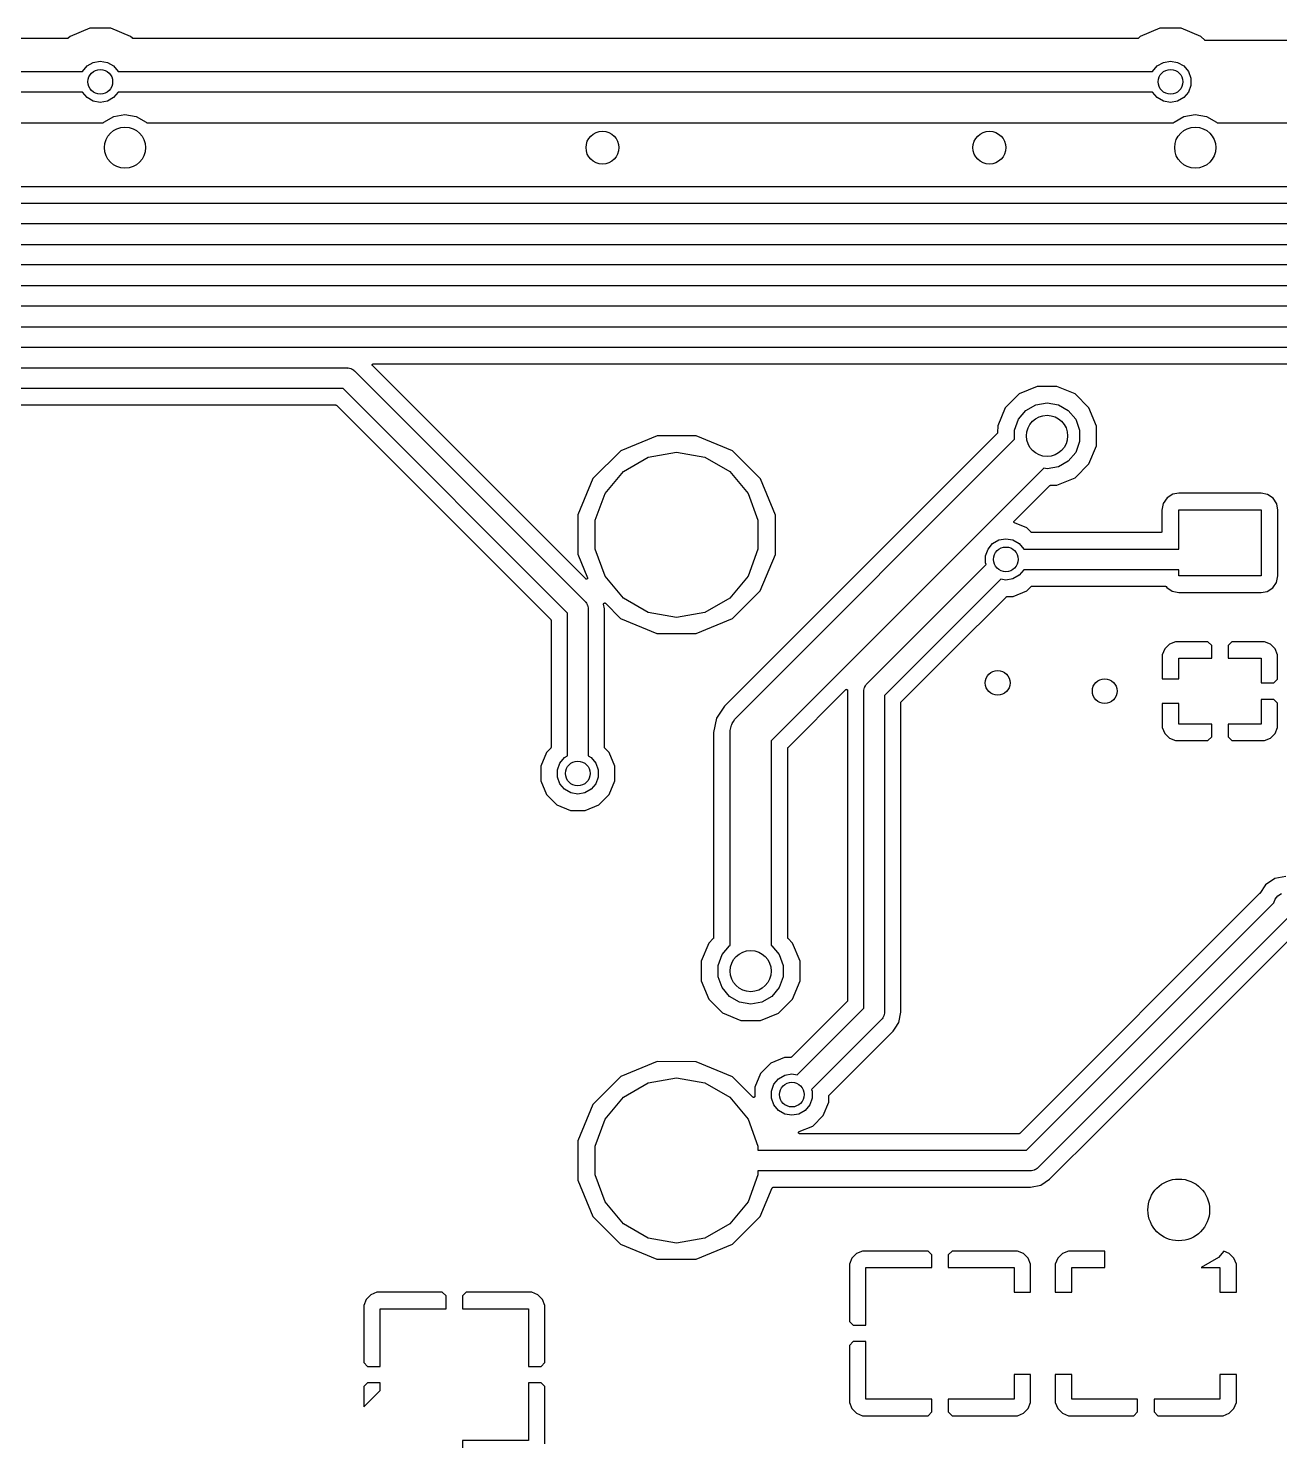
# Model space of a CAD drawing. Extents: x 0.3 to 75.7, y -92.7 to -2.
# Drawn here: x 48.62 to 63.83, y -75 to -57.85 of the extents above; entities that cross this region are included whole.
import ezdxf

# ---------------------------------------------------------------- set-up
doc = ezdxf.new("R2010")
doc.units = 0
doc.header["$MEASUREMENT"] = 0
doc.layers.add('BLACK', color=7, linetype='CONTINUOUS')

msp = doc.modelspace()

# ---------------------------------------------------------------- linework, layer by layer
at = {"layer": 'Black'}
for p, q in [((49.1005, -57.975), (36.8997, -57.975)), ((49.1011, -57.9749), (49.1005, -57.975)), ((49.1016, -57.975), (49.1011, -57.9749)), ((49.1033, -57.9745), (49.1016, -57.975)), ((49.1049, -57.9742), (49.1033, -57.9745)), ((49.1054, -57.9739), (49.1049, -57.9742)), ((49.106, -57.9738), (49.1054, -57.9739)), ((49.1074, -57.9728), (49.106, -57.9738)), ((49.1089, -57.972), (49.1074, -57.9728)), ((49.1092, -57.9715), (49.1089, -57.972)), ((49.1097, -57.9712), (49.1092, -57.9715)), ((49.1323, -57.9486), (49.1097, -57.9712)), ((49.3713, -57.8499), (49.1323, -57.9486)), ((49.6299, -57.8501), (49.3713, -57.8499)), ((49.8687, -57.9493), (49.6299, -57.8501)), ((49.8905, -57.9712), (49.8687, -57.9493)), ((49.891, -57.9715), (49.8905, -57.9712)), ((49.8914, -57.972), (49.891, -57.9715)), ((49.8929, -57.9728), (49.8914, -57.972)), ((49.8942, -57.9738), (49.8929, -57.9728)), ((49.8948, -57.9739), (49.8942, -57.9738)), ((49.8953, -57.9742), (49.8948, -57.9739)), ((49.897, -57.9745), (49.8953, -57.9742)), ((49.8986, -57.9749), (49.897, -57.9745)), ((49.8992, -57.9749), (49.8986, -57.9749)), ((49.8997, -57.975), (49.8992, -57.9749)), ((62.1005, -57.975), (49.8997, -57.975)), ((62.1011, -57.9749), (62.1005, -57.975)), ((62.1016, -57.975), (62.1011, -57.9749)), ((62.1033, -57.9745), (62.1016, -57.975)), ((62.1049, -57.9742), (62.1033, -57.9745)), ((62.1054, -57.9739), (62.1049, -57.9742)), ((62.106, -57.9738), (62.1054, -57.9739)), ((62.1074, -57.9728), (62.106, -57.9738)), ((62.1089, -57.972), (62.1074, -57.9728)), ((62.1092, -57.9715), (62.1089, -57.972)), ((62.1097, -57.9712), (62.1092, -57.9715)), ((62.1323, -57.9486), (62.1097, -57.9712)), ((62.3713, -57.8499), (62.1323, -57.9486)), ((62.6299, -57.8501), (62.3713, -57.8499)), ((62.8687, -57.9493), (62.6299, -57.8501)), ((62.9155, -57.9962), (62.8687, -57.9493)), ((62.916, -57.9965), (62.9155, -57.9962)), ((62.9163, -57.997), (62.916, -57.9965)), ((62.9178, -57.9978), (62.9163, -57.997)), ((62.9192, -57.9988), (62.9178, -57.9978)), ((62.9198, -57.9989), (62.9192, -57.9988)), ((62.9203, -57.9992), (62.9198, -57.9989)), ((62.9219, -57.9995), (62.9203, -57.9992)), ((62.9236, -57.9999), (62.9219, -57.9995)), ((62.9241, -57.9999), (62.9236, -57.9999)), ((62.9247, -58), (62.9241, -57.9999)), ((68.3633, -58), (62.9247, -58)), ((49.2827, -58.3745), (49.3387, -58.3078)), ((49.3387, -58.3078), (49.4142, -58.2642)), ((49.4142, -58.2642), (49.5, -58.249)), ((49.5, -58.249), (49.5858, -58.2642)), ((49.5858, -58.2642), (49.6613, -58.3078)), ((49.6613, -58.3078), (49.7173, -58.3745)), ((62.2827, -58.3745), (62.3387, -58.3078)), ((62.3387, -58.3078), (62.4142, -58.2642)), ((62.4142, -58.2642), (62.5, -58.249)), ((62.5, -58.249), (62.5858, -58.2642)), ((62.5858, -58.2642), (62.6613, -58.3078)), ((62.6613, -58.3078), (62.7173, -58.3745)), ((47.7, -58.375), (49.2825, -58.375)), ((49.2825, -58.375), (49.2827, -58.3745)), ((49.7173, -58.3745), (49.7175, -58.375)), ((49.7175, -58.375), (56.8, -58.375)), ((56.8, -58.375), (62.2825, -58.375)), ((62.2825, -58.375), (62.2827, -58.3745)), ((62.7173, -58.3745), (62.7471, -58.4564)), ((62.7471, -58.4564), (62.7471, -58.5436)), ((49.2825, -58.625), (47.7, -58.625)), ((49.2827, -58.6255), (49.2825, -58.625)), ((49.3387, -58.6922), (49.2827, -58.6255)), ((49.7173, -58.6255), (49.6613, -58.6922)), ((49.7175, -58.625), (49.7173, -58.6255)), ((56.8, -58.625), (49.7175, -58.625)), ((62.2825, -58.625), (56.8, -58.625)), ((62.2827, -58.6255), (62.2825, -58.625)), ((62.3387, -58.6922), (62.2827, -58.6255)), ((62.7173, -58.6255), (62.6613, -58.6922)), ((62.7471, -58.5436), (62.7173, -58.6255)), ((49.4142, -58.7358), (49.3387, -58.6922)), ((49.5, -58.751), (49.4142, -58.7358)), ((49.5858, -58.7358), (49.5, -58.751)), ((49.6613, -58.6922), (49.5858, -58.7358)), ((62.4142, -58.7358), (62.3387, -58.6922)), ((62.5, -58.751), (62.4142, -58.7358)), ((62.5858, -58.7358), (62.5, -58.751)), ((62.6613, -58.6922), (62.5858, -58.7358)), ((47.6065, -59), (49.5355, -59)), ((49.5355, -59), (49.5419, -58.9924)), ((49.5419, -58.9924), (49.6627, -58.9227)), ((49.6627, -58.9227), (49.8, -58.8985)), ((49.8, -58.8985), (49.9373, -58.9227)), ((49.9373, -58.9227), (50.0581, -58.9924)), ((50.0581, -58.9924), (50.0645, -59)), ((50.0645, -59), (55.5935, -59)), ((55.5935, -59), (55.6, -58.9989)), ((55.6, -58.9989), (55.6065, -59)), ((55.6065, -59), (60.2935, -59)), ((60.2935, -59), (60.3, -58.9989)), ((60.3, -58.9989), (60.3065, -59)), ((60.3065, -59), (62.5355, -59)), ((62.5355, -59), (62.5419, -58.9924)), ((62.5419, -58.9924), (62.6627, -58.9227)), ((62.6627, -58.9227), (62.8, -58.8985)), ((62.8, -58.8985), (62.9373, -58.9227)), ((62.9373, -58.9227), (63.0581, -58.9924)), ((63.0581, -58.9924), (63.0645, -59)), ((63.0645, -59), (68.1464, -59)), ((68.76, -59.775), (41.0013, -59.775)), ((41, -59.975), (68.4, -59.975)), ((68.4, -60.225), (41.0518, -60.225)), ((41.2, -60.475), (68.9, -60.475)), ((68.9, -60.725), (41.2518, -60.725)), ((41.4, -60.975), (69.4, -60.975)), ((69.4, -61.225), (41.4518, -61.225)), ((41.6, -61.475), (69.9, -61.475)), ((69.9, -61.725), (41.6518, -61.725)), ((42, -61.975), (52.5, -61.975)), ((52.5, -61.975), (52.5054, -61.976)), ((52.5054, -61.976), (52.5109, -61.9755)), ((52.5109, -61.9755), (52.5267, -61.9797)), ((52.5267, -61.9797), (52.5428, -61.9825)), ((52.5428, -61.9825), (52.5475, -61.9853)), ((52.5475, -61.9853), (52.5528, -61.9867)), ((52.5528, -61.9867), (52.5662, -61.9961)), ((52.5662, -61.9961), (52.5803, -62.0042)), ((52.5803, -62.0042), (52.5839, -62.0085)), ((52.5839, -62.0085), (52.5884, -62.0116)), ((52.5884, -62.0116), (55.3884, -64.8116)), ((52.8031, -61.9391), (52.8032, -61.9374)), ((52.8032, -61.9397), (52.8031, -61.9391)), ((52.8032, -61.9357), (52.8034, -61.9352)), ((52.8032, -61.9374), (52.8032, -61.9357)), ((52.8032, -61.9403), (52.8032, -61.9397)), ((52.8038, -61.9419), (52.8032, -61.9403)), ((52.8034, -61.9346), (52.8042, -61.9331)), ((52.8034, -61.9352), (52.8034, -61.9346)), ((52.8042, -61.9435), (52.8038, -61.9419)), ((52.8042, -61.9331), (52.8047, -61.9315)), ((52.8045, -61.944), (52.8042, -61.9435)), ((52.8047, -61.9445), (52.8045, -61.944)), ((52.8047, -61.9315), (52.8051, -61.9311)), ((52.8058, -61.9458), (52.8047, -61.9445)), ((52.8051, -61.9311), (52.8054, -61.9305)), ((52.8054, -61.9305), (52.8066, -61.9293)), ((52.8068, -61.9472), (52.8058, -61.9458)), ((52.8066, -61.9293), (52.8076, -61.928)), ((55.3962, -64.5366), (52.8068, -61.9472)), ((52.8076, -61.928), (52.8081, -61.9278)), ((52.8081, -61.9278), (52.8085, -61.9274)), ((52.8085, -61.9274), (52.8101, -61.9266)), ((52.8101, -61.9266), (52.8116, -61.9258)), ((52.8116, -61.9258), (52.8121, -61.9257)), ((52.8121, -61.9257), (52.8126, -61.9254)), ((52.8126, -61.9254), (52.8143, -61.9253)), ((52.8143, -61.9253), (52.816, -61.925)), ((52.816, -61.925), (70.3987, -61.925)), ((52.4482, -62.225), (42.0518, -62.225)), ((55.175, -64.9518), (52.4482, -62.225)), ((60.8812, -62.1999), (60.6606, -62.291)), ((61.1199, -62.2001), (60.8812, -62.1999)), ((61.3403, -62.2916), (61.1199, -62.2001)), ((42.14, -62.425), (52.36, -62.425)), ((52.36, -62.425), (52.3606, -62.4251)), ((52.3606, -62.4251), (52.3611, -62.425)), ((52.3611, -62.425), (52.3628, -62.4255)), ((52.3628, -62.4255), (52.3644, -62.4258)), ((52.3644, -62.4258), (52.3649, -62.4261)), ((52.3649, -62.4261), (52.3655, -62.4262)), ((52.3655, -62.4262), (52.3669, -62.4272)), ((52.3669, -62.4272), (52.3684, -62.428)), ((52.3684, -62.428), (52.3687, -62.4285)), ((52.3687, -62.4285), (52.3692, -62.4288)), ((52.3692, -62.4288), (54.9712, -65.0308)), ((60.6606, -62.291), (60.4916, -62.4597)), ((60.7419, -62.4924), (60.8627, -62.4227)), ((60.8627, -62.4227), (61, -62.3985)), ((61, -62.3985), (61.1373, -62.4227)), ((61.1373, -62.4227), (61.2581, -62.4924)), ((61.509, -62.4606), (61.3403, -62.2916)), ((60.4916, -62.4597), (60.4001, -62.6801)), ((60.6046, -62.7303), (60.6523, -62.5992)), ((60.6523, -62.5992), (60.7419, -62.4924)), ((61.2581, -62.4924), (61.3477, -62.5992)), ((61.3477, -62.5992), (61.3954, -62.7303)), ((61.6001, -62.6812), (61.509, -62.4606)), ((60.3962, -62.7674), (57.1818, -65.9818)), ((60.3966, -62.7669), (60.3962, -62.7674)), ((60.397, -62.7665), (60.3966, -62.7669)), ((60.3978, -62.7651), (60.397, -62.7665)), ((60.3988, -62.7637), (60.3978, -62.7651)), ((60.399, -62.7631), (60.3988, -62.7637)), ((60.3992, -62.7626), (60.399, -62.7631)), ((60.3995, -62.761), (60.3992, -62.7626)), ((60.4, -62.7593), (60.3995, -62.761)), ((60.4, -62.7582), (60.3999, -62.7588)), ((60.3999, -62.7588), (60.4, -62.7593)), ((60.4001, -62.6801), (60.4, -62.7582)), ((60.6046, -62.8419), (60.6046, -62.7303)), ((61.3954, -62.7303), (61.3954, -62.8697)), ((61.5999, -62.9199), (61.6001, -62.6812)), ((56.2624, -62.8), (55.8211, -62.9823)), ((56.7397, -62.8004), (56.2624, -62.8)), ((57.1806, -62.9834), (56.7397, -62.8004)), ((57.3232, -66.1232), (60.6046, -62.8419)), ((61.3954, -62.8697), (61.3477, -63.0008)), ((61.5084, -63.1403), (61.5999, -62.9199)), ((55.8211, -62.9823), (55.4833, -63.3195)), ((55.8548, -63.2312), (56.1567, -63.0569)), ((56.1567, -63.0569), (56.5, -62.9963)), ((56.5, -62.9963), (56.8433, -63.0569)), ((56.8433, -63.0569), (57.1452, -63.2312)), ((57.5179, -63.3213), (57.1806, -62.9834)), ((61.2581, -63.1076), (61.1373, -63.1773)), ((61.3477, -63.0008), (61.2581, -63.1076)), ((55.6307, -63.4982), (55.8548, -63.2312)), ((57.1452, -63.2312), (57.3693, -63.4982)), ((60.9592, -63.1943), (57.6768, -66.4768)), ((61, -63.2015), (60.9592, -63.1943)), ((61.1373, -63.1773), (61, -63.2015)), ((61.3394, -63.309), (61.5084, -63.1403)), ((55.4833, -63.3195), (55.3002, -63.7604)), ((57.7002, -63.7625), (57.5179, -63.3213)), ((60.6011, -63.8353), (61.0326, -63.4038)), ((61.0326, -63.4038), (61.033, -63.4035)), ((61.033, -63.4035), (61.0334, -63.4031)), ((61.0334, -63.4031), (61.0349, -63.4022)), ((61.0349, -63.4022), (61.0362, -63.4013)), ((61.0362, -63.4013), (61.0368, -63.4011)), ((61.0368, -63.4011), (61.0373, -63.4008)), ((61.0373, -63.4008), (61.039, -63.4005)), ((61.039, -63.4005), (61.0406, -63.4001)), ((61.0406, -63.4001), (61.0412, -63.4001)), ((61.0412, -63.4001), (61.0418, -63.4)), ((61.0418, -63.4), (61.1188, -63.4001)), ((61.1188, -63.4001), (61.3394, -63.309)), ((55.5114, -63.8258), (55.6307, -63.4982)), ((57.3693, -63.4982), (57.4886, -63.8258)), ((62.4122, -63.6207), (62.3958, -63.7013)), ((62.4578, -63.5538), (62.4122, -63.6207)), ((62.526, -63.51), (62.4578, -63.5538)), ((62.6012, -63.4958), (62.526, -63.51)), ((63.5987, -63.4958), (62.6012, -63.4958)), ((63.6793, -63.5122), (63.5987, -63.4958)), ((63.7462, -63.5578), (63.6793, -63.5122)), ((63.79, -63.626), (63.7462, -63.5578)), ((63.8042, -63.7012), (63.79, -63.626)), ((55.3002, -63.7604), (55.2998, -64.2378)), ((57.6998, -64.2399), (57.7002, -63.7625)), ((62.3958, -63.7013), (62.3958, -63.962)), ((62.6, -64.175), (62.6, -63.7)), ((62.6, -63.7), (63.6, -63.7)), ((63.6, -63.7), (63.6, -64.5)), ((63.8042, -64.4987), (63.8042, -63.7012)), ((55.5114, -64.1745), (55.5114, -63.8258)), ((57.4886, -63.8258), (57.4886, -64.1745)), ((60.5974, -63.8433), (60.5976, -63.8425)), ((60.5975, -63.8447), (60.5974, -63.8433)), ((60.5974, -63.8462), (60.5975, -63.8447)), ((60.5977, -63.847), (60.5974, -63.8462)), ((60.5976, -63.8416), (60.5982, -63.8403)), ((60.5976, -63.8425), (60.5976, -63.8416)), ((60.5977, -63.8478), (60.5977, -63.847)), ((60.5983, -63.8491), (60.5977, -63.8478)), ((60.5982, -63.8403), (60.5985, -63.839)), ((60.5988, -63.8505), (60.5983, -63.8491)), ((60.5985, -63.839), (60.599, -63.8383)), ((60.5993, -63.8511), (60.5988, -63.8505)), ((60.599, -63.8383), (60.5993, -63.8375)), ((60.5993, -63.8375), (60.6003, -63.8364)), ((60.5997, -63.8519), (60.5993, -63.8511)), ((60.6007, -63.8529), (60.5997, -63.8519)), ((60.6003, -63.8364), (60.6011, -63.8353)), ((60.6015, -63.8541), (60.6007, -63.8529)), ((60.6022, -63.8545), (60.6015, -63.8541)), ((60.6028, -63.8551), (60.6022, -63.8545)), ((60.6041, -63.8557), (60.6028, -63.8551)), ((60.6053, -63.8565), (60.6041, -63.8557)), ((60.7552, -63.9187), (60.6053, -63.8565)), ((60.8076, -63.9712), (60.7552, -63.9187)), ((60.8081, -63.9715), (60.8076, -63.9712)), ((60.8084, -63.972), (60.8081, -63.9715)), ((60.8099, -63.9728), (60.8084, -63.972)), ((60.8113, -63.9738), (60.8099, -63.9728)), ((60.8119, -63.9739), (60.8113, -63.9738)), ((60.8124, -63.9742), (60.8119, -63.9739)), ((60.814, -63.9745), (60.8124, -63.9742)), ((60.8157, -63.9749), (60.814, -63.9745)), ((60.8162, -63.9749), (60.8157, -63.9749)), ((60.8168, -63.975), (60.8162, -63.9749)), ((62.3828, -63.975), (60.8168, -63.975)), ((62.3839, -63.9748), (62.3828, -63.975)), ((62.3851, -63.9748), (62.3839, -63.9748)), ((62.3862, -63.9744), (62.3851, -63.9748)), ((62.3873, -63.9742), (62.3862, -63.9744)), ((62.3883, -63.9736), (62.3873, -63.9742)), ((62.3893, -63.9733), (62.3883, -63.9736)), ((62.3902, -63.9725), (62.3893, -63.9733)), ((62.3912, -63.972), (62.3902, -63.9725)), ((62.3919, -63.9711), (62.3912, -63.972)), ((62.3928, -63.9704), (62.3919, -63.9711)), ((62.3934, -63.9694), (62.3928, -63.9704)), ((62.3941, -63.9685), (62.3934, -63.9694)), ((62.3945, -63.9674), (62.3941, -63.9685)), ((62.395, -63.9664), (62.3945, -63.9674)), ((62.3952, -63.9653), (62.395, -63.9664)), ((62.3956, -63.9643), (62.3952, -63.9653)), ((62.3958, -63.962), (62.3956, -63.9631)), ((62.3956, -63.9631), (62.3956, -63.9643)), ((60.2827, -64.1745), (60.3387, -64.1078)), ((60.3387, -64.1078), (60.4142, -64.0642)), ((60.4142, -64.0642), (60.5, -64.049)), ((60.5, -64.049), (60.5858, -64.0642)), ((60.5858, -64.0642), (60.6613, -64.1078)), ((60.6613, -64.1078), (60.7173, -64.1745)), ((55.2998, -64.2378), (55.4174, -64.5224)), ((55.6307, -64.5021), (55.5114, -64.1745)), ((57.4886, -64.1745), (57.3693, -64.5021)), ((57.5167, -64.6808), (57.6998, -64.2399)), ((60.2529, -64.2564), (60.2827, -64.1745)), ((60.2529, -64.3436), (60.2529, -64.2564)), ((60.7173, -64.1745), (60.7175, -64.175)), ((60.7175, -64.175), (62.6, -64.175)), ((58.8116, -65.8116), (60.26, -64.3632)), ((60.26, -64.3632), (60.2529, -64.3436)), ((60.6613, -64.4922), (60.5858, -64.5358)), ((60.7173, -64.4255), (60.6613, -64.4922)), ((60.7175, -64.425), (60.7173, -64.4255)), ((62.6, -64.425), (60.7175, -64.425)), ((62.6, -64.5), (62.6, -64.425)), ((55.3978, -64.5377), (55.3962, -64.5366)), ((55.3994, -64.5389), (55.3978, -64.5377)), ((55.3996, -64.539), (55.3994, -64.5389)), ((55.3999, -64.5391), (55.3996, -64.539)), ((55.4018, -64.5397), (55.3999, -64.5391)), ((55.4037, -64.5403), (55.4018, -64.5397)), ((55.4039, -64.5402), (55.4037, -64.5403)), ((55.4042, -64.5403), (55.4039, -64.5402)), ((55.4062, -64.5401), (55.4042, -64.5403)), ((55.4082, -64.5401), (55.4062, -64.5401)), ((55.4084, -64.5399), (55.4082, -64.5401)), ((55.4087, -64.5399), (55.4084, -64.5399)), ((55.4105, -64.5391), (55.4087, -64.5399)), ((55.4123, -64.5383), (55.4105, -64.5391)), ((55.4126, -64.5381), (55.4123, -64.5383)), ((55.4128, -64.538), (55.4126, -64.5381)), ((55.4142, -64.5366), (55.4128, -64.538)), ((55.4157, -64.5353), (55.4142, -64.5366)), ((55.4158, -64.535), (55.4157, -64.5353)), ((55.416, -64.5348), (55.4158, -64.535)), ((55.4168, -64.533), (55.416, -64.5348)), ((55.4178, -64.5313), (55.4168, -64.533)), ((55.4174, -64.5224), (55.4178, -64.5243)), ((55.4178, -64.5243), (55.4183, -64.5262)), ((55.4179, -64.5307), (55.4178, -64.531)), ((55.4178, -64.531), (55.4178, -64.5313)), ((55.4181, -64.5288), (55.4179, -64.5307)), ((55.4184, -64.5268), (55.4181, -64.5288)), ((55.4183, -64.5262), (55.4183, -64.5265)), ((55.4183, -64.5265), (55.4184, -64.5268)), ((55.8548, -64.7691), (55.6307, -64.5021)), ((57.3693, -64.5021), (57.1452, -64.7691)), ((60.4369, -64.5398), (59.025, -65.9518)), ((60.5, -64.551), (60.4369, -64.5398)), ((60.5858, -64.5358), (60.5, -64.551)), ((60.7546, -64.6817), (60.8076, -64.6288)), ((60.8076, -64.6288), (60.808, -64.6285)), ((60.808, -64.6285), (60.8084, -64.628)), ((60.8084, -64.628), (60.8099, -64.6272)), ((60.8099, -64.6272), (60.8113, -64.6262)), ((60.8113, -64.6262), (60.8118, -64.6261)), ((60.8118, -64.6261), (60.8123, -64.6258)), ((60.8123, -64.6258), (60.814, -64.6255)), ((60.814, -64.6255), (60.8156, -64.625)), ((60.8156, -64.625), (60.8162, -64.6251)), ((60.8162, -64.6251), (60.8168, -64.625)), ((60.8168, -64.625), (62.4357, -64.625)), ((62.4357, -64.625), (62.4376, -64.6253)), ((62.4376, -64.6253), (62.4395, -64.6256)), ((62.4395, -64.6256), (62.4398, -64.6257)), ((62.4398, -64.6257), (62.4401, -64.6258)), ((62.4401, -64.6258), (62.4418, -64.6268)), ((62.4418, -64.6268), (62.4436, -64.6277)), ((62.4436, -64.6277), (62.4438, -64.6279)), ((62.4438, -64.6279), (62.444, -64.628)), ((62.444, -64.628), (62.4453, -64.6295)), ((62.4453, -64.6295), (62.4466, -64.631)), ((62.4466, -64.631), (62.4538, -64.6422)), ((62.4538, -64.6422), (62.5207, -64.6878)), ((63.6, -64.5), (62.6, -64.5)), ((63.674, -64.69), (63.7422, -64.6462)), ((63.7422, -64.6462), (63.7878, -64.5793)), ((63.7878, -64.5793), (63.8042, -64.4987)), ((55.3884, -64.8116), (55.3915, -64.8161)), ((55.3915, -64.8161), (55.3958, -64.8197)), ((55.3958, -64.8197), (55.4039, -64.8338)), ((55.4039, -64.8338), (55.4133, -64.8472)), ((55.6136, -64.8401), (55.6139, -64.8394)), ((55.6137, -64.8416), (55.6136, -64.8401)), ((55.6139, -64.8387), (55.6146, -64.8373)), ((55.6139, -64.8394), (55.6139, -64.8387)), ((55.6146, -64.8373), (55.6151, -64.8358)), ((55.6151, -64.8358), (55.6155, -64.8352)), ((55.6155, -64.8352), (55.6158, -64.8346)), ((55.6158, -64.8346), (55.6169, -64.8335)), ((55.6169, -64.8335), (55.6179, -64.8323)), ((55.6179, -64.8323), (55.6185, -64.8319)), ((55.6185, -64.8319), (55.619, -64.8314)), ((55.619, -64.8314), (55.6204, -64.8307)), ((55.6204, -64.8307), (55.6218, -64.8299)), ((55.6218, -64.8299), (55.6225, -64.8298)), ((55.6225, -64.8298), (55.6231, -64.8295)), ((55.6231, -64.8295), (55.6247, -64.8294)), ((55.6247, -64.8294), (55.6262, -64.829)), ((55.6262, -64.829), (55.6269, -64.8292)), ((55.6269, -64.8292), (55.6276, -64.8291)), ((55.6276, -64.8291), (55.6291, -64.8295)), ((55.6291, -64.8295), (55.6307, -64.8297)), ((55.6307, -64.8297), (55.6313, -64.8301)), ((55.6313, -64.8301), (55.632, -64.8303)), ((55.632, -64.8303), (55.6332, -64.8312)), ((55.6332, -64.8312), (55.6346, -64.8319)), ((55.6346, -64.8319), (55.6351, -64.8324)), ((55.6351, -64.8324), (55.6357, -64.8329)), ((55.6357, -64.8329), (55.8194, -65.0169)), ((56.1567, -64.9434), (55.8548, -64.7691)), ((57.1452, -64.7691), (56.8433, -64.9434)), ((57.1789, -65.0181), (57.5167, -64.6808)), ((59.8112, -65.4484), (60.5058, -64.7538)), ((60.5058, -64.7538), (60.5063, -64.7535)), ((60.5063, -64.7535), (60.5066, -64.753)), ((60.5066, -64.753), (60.5081, -64.7522)), ((60.5081, -64.7522), (60.5095, -64.7512)), ((60.5095, -64.7512), (60.5101, -64.7511)), ((60.5101, -64.7511), (60.5106, -64.7508)), ((60.5106, -64.7508), (60.5122, -64.7505)), ((60.5122, -64.7505), (60.5139, -64.7501)), ((60.5139, -64.7501), (60.5144, -64.7501)), ((60.5144, -64.7501), (60.515, -64.75)), ((60.515, -64.75), (60.5891, -64.7501)), ((60.5891, -64.7501), (60.7546, -64.6817)), ((62.5207, -64.6878), (62.6013, -64.7042)), ((62.6013, -64.7042), (63.5988, -64.7042)), ((63.5988, -64.7042), (63.674, -64.69)), ((55.175, -66.6868), (55.175, -64.9518)), ((55.4133, -64.8472), (55.4147, -64.8525)), ((55.4147, -64.8525), (55.4175, -64.8572)), ((55.4175, -64.8572), (55.4203, -64.8733)), ((55.4203, -64.8733), (55.4245, -64.8891)), ((55.4245, -64.8891), (55.424, -64.8946)), ((55.424, -64.8946), (55.425, -64.9)), ((55.425, -64.9), (55.425, -66.6868)), ((55.6135, -64.8432), (55.6137, -64.8416)), ((55.6137, -64.8439), (55.6135, -64.8432)), ((55.6137, -64.8446), (55.6137, -64.8439)), ((55.625, -64.9013), (55.6137, -64.8446)), ((55.625, -66.5832), (55.625, -64.9013)), ((56.5, -65.004), (56.1567, -64.9434)), ((56.8433, -64.9434), (56.5, -65.004)), ((54.9712, -65.0308), (54.9715, -65.0313)), ((54.9715, -65.0313), (54.972, -65.0316)), ((54.972, -65.0316), (54.9728, -65.0331)), ((54.9728, -65.0331), (54.9738, -65.0345)), ((54.9738, -65.0345), (54.9739, -65.0351)), ((54.9739, -65.0351), (54.9742, -65.0356)), ((54.9742, -65.0356), (54.9745, -65.0372)), ((54.9745, -65.0372), (54.9749, -65.0389)), ((54.9749, -65.0389), (54.9749, -65.0394)), ((54.9749, -65.0394), (54.975, -65.04)), ((54.975, -65.04), (54.975, -66.5832)), ((55.8194, -65.0169), (56.2603, -65.2)), ((56.7376, -65.2004), (57.1789, -65.0181)), ((56.2603, -65.2), (56.7376, -65.2004)), ((62.4867, -65.3304), (62.4304, -65.3867)), ((62.5602, -65.3), (62.4867, -65.3304)), ((62.9544, -65.3), (62.5602, -65.3)), ((63, -65.3456), (62.9544, -65.3)), ((63, -65.5), (63, -65.3456)), ((63.2456, -65.3), (63.2, -65.3456)), ((63.2, -65.3456), (63.2, -65.5)), ((63.6398, -65.3), (63.2456, -65.3)), ((63.7133, -65.3304), (63.6398, -65.3)), ((63.7696, -65.3867), (63.7133, -65.3304)), ((59.2288, -66.0308), (59.8112, -65.4484)), ((59.8112, -65.4484), (59.8112, -65.4484)), ((62.4304, -65.3867), (62.4, -65.4602)), ((62.4, -65.4602), (62.4, -65.75)), ((62.6, -65.75), (62.6, -65.5)), ((62.6, -65.5), (63, -65.5)), ((63.2, -65.5), (63.6, -65.5)), ((63.6, -65.5), (63.6, -65.8)), ((63.8, -65.4602), (63.7696, -65.3867)), ((63.8, -65.7544), (63.8, -65.4602)), ((58.7797, -65.8733), (58.7825, -65.8572)), ((58.7825, -65.8572), (58.7853, -65.8525)), ((58.7853, -65.8525), (58.7867, -65.8472)), ((58.7867, -65.8472), (58.7961, -65.8338)), ((58.7961, -65.8338), (58.8042, -65.8197)), ((58.8042, -65.8197), (58.8085, -65.8161)), ((58.8085, -65.8161), (58.8116, -65.8116)), ((62.4, -65.75), (62.6, -65.75)), ((63.6, -65.8), (63.7544, -65.8)), ((63.7544, -65.8), (63.8, -65.7544)), ((57.1818, -65.9818), (57.0827, -66.0809)), ((57.1818, -65.9818), (57.1818, -65.9818)), ((57.1818, -65.9818), (57.1818, -65.9818)), ((57.8538, -66.5826), (58.5546, -65.8818)), ((58.5546, -65.8818), (58.5552, -65.8814)), ((58.5552, -65.8814), (58.5557, -65.8808)), ((58.5557, -65.8808), (58.557, -65.8801)), ((58.557, -65.8801), (58.5583, -65.8792)), ((58.5583, -65.8792), (58.559, -65.879)), ((58.559, -65.879), (58.5596, -65.8787)), ((58.5596, -65.8787), (58.5612, -65.8784)), ((58.5612, -65.8784), (58.5627, -65.878)), ((58.5627, -65.878), (58.5634, -65.8781)), ((58.5634, -65.8781), (58.5641, -65.878)), ((58.5641, -65.878), (58.5656, -65.8783)), ((58.5656, -65.8783), (58.5672, -65.8784)), ((58.5672, -65.8784), (58.5678, -65.8787)), ((58.5678, -65.8787), (58.5685, -65.8789)), ((58.5685, -65.8789), (58.5698, -65.8797)), ((58.5698, -65.8797), (58.5712, -65.8803)), ((58.5712, -65.8803), (58.5718, -65.8808)), ((58.5718, -65.8808), (58.5724, -65.8812)), ((58.5724, -65.8812), (58.5733, -65.8824)), ((58.5733, -65.8824), (58.5744, -65.8835)), ((58.5744, -65.8835), (58.5747, -65.8842)), ((58.5747, -65.8842), (58.5752, -65.8847)), ((58.5765, -65.8935), (58.575, -65.9013)), ((58.575, -65.9013), (58.575, -69.66)), ((58.5752, -65.8847), (58.5757, -65.8862)), ((58.5757, -65.8862), (58.5763, -65.8876)), ((58.5763, -65.8876), (58.5764, -65.8883)), ((58.5764, -65.8883), (58.5766, -65.889)), ((58.5766, -65.8928), (58.5765, -65.8935)), ((58.5766, -65.889), (58.5766, -65.8906)), ((58.5766, -65.8906), (58.5767, -65.8921)), ((58.5767, -65.8921), (58.5766, -65.8928)), ((58.775, -65.9), (58.776, -65.8946)), ((58.775, -69.7482), (58.775, -65.9)), ((58.7755, -65.8891), (58.7797, -65.8733)), ((58.776, -65.8946), (58.7755, -65.8891)), ((59.025, -65.9518), (59.025, -69.8)), ((59.225, -66.0389), (59.2252, -66.0383)), ((59.2251, -66.0394), (59.225, -66.0389)), ((59.225, -66.04), (59.2251, -66.0394)), ((59.225, -66.0403), (59.225, -66.04)), ((59.225, -69.7987), (59.225, -66.0403)), ((59.2252, -66.038), (59.2255, -66.0372)), ((59.2252, -66.0383), (59.2252, -66.038)), ((59.2255, -66.0372), (59.2258, -66.0356)), ((59.2258, -66.0356), (59.2261, -66.0351)), ((59.2261, -66.0351), (59.2262, -66.0345)), ((59.2262, -66.0345), (59.2267, -66.0338)), ((59.2267, -66.0338), (59.2267, -66.0337)), ((59.2267, -66.0337), (59.2268, -66.0337)), ((59.2268, -66.0337), (59.2272, -66.0331)), ((59.2272, -66.0331), (59.228, -66.0316)), ((59.228, -66.0316), (59.2285, -66.0313)), ((59.2285, -66.0313), (59.2288, -66.0308)), ((63.6, -66), (63.6, -66.3)), ((63.7544, -66), (63.6, -66)), ((63.8, -66.0456), (63.7544, -66)), ((57.0827, -66.0809), (56.9845, -66.2279)), ((57.2232, -66.2232), (57.3232, -66.1232)), ((57.3232, -66.1232), (57.3232, -66.1232)), ((62.4, -66.05), (62.4, -66.3398)), ((62.6, -66.05), (62.4, -66.05)), ((62.6, -66.3), (62.6, -66.05)), ((63.8, -66.3398), (63.8, -66.0456)), ((56.9845, -66.2279), (56.95, -66.4013)), ((57.151, -66.3782), (57.1594, -66.3467)), ((57.1519, -66.3892), (57.151, -66.3782)), ((57.1594, -66.3467), (57.1651, -66.3145)), ((57.1651, -66.3145), (57.1706, -66.305)), ((57.1706, -66.305), (57.1734, -66.2943)), ((57.1734, -66.2943), (57.1922, -66.2676)), ((57.1922, -66.2676), (57.2085, -66.2393)), ((57.2085, -66.2393), (57.2169, -66.2322)), ((57.2169, -66.2322), (57.2232, -66.2232)), ((62.4, -66.3398), (62.4304, -66.4133)), ((63, -66.3), (62.6, -66.3)), ((63, -66.4544), (63, -66.3)), ((63.6, -66.3), (63.2, -66.3)), ((63.2, -66.3), (63.2, -66.4544)), ((63.7696, -66.4133), (63.8, -66.3398)), ((56.95, -66.4013), (56.95, -68.896)), ((57.15, -66.4), (57.1519, -66.3892)), ((57.15, -68.9877), (57.15, -66.4)), ((57.6768, -66.4768), (57.65, -66.5036)), ((57.65, -66.5036), (57.65, -68.9877)), ((57.6768, -66.4768), (57.6768, -66.4768)), ((62.4304, -66.4133), (62.4867, -66.4696)), ((62.4867, -66.4696), (62.5602, -66.5)), ((62.5602, -66.5), (62.9544, -66.5)), ((62.9544, -66.5), (63, -66.4544)), ((63.2, -66.4544), (63.2456, -66.5)), ((63.2456, -66.5), (63.6398, -66.5)), ((63.6398, -66.5), (63.7133, -66.4696)), ((63.7133, -66.4696), (63.7696, -66.4133)), ((54.9187, -66.6448), (54.8501, -66.8101)), ((54.9712, -66.5924), (54.9187, -66.6448)), ((54.9715, -66.5919), (54.9712, -66.5924)), ((54.972, -66.5916), (54.9715, -66.5919)), ((54.9728, -66.5901), (54.972, -66.5916)), ((54.9738, -66.5887), (54.9728, -66.5901)), ((54.9739, -66.5881), (54.9738, -66.5887)), ((54.9742, -66.5876), (54.9739, -66.5881)), ((54.9745, -66.586), (54.9742, -66.5876)), ((54.9749, -66.5843), (54.9745, -66.586)), ((54.975, -66.5832), (54.9749, -66.5838)), ((54.9749, -66.5838), (54.9749, -66.5843)), ((55.0827, -66.7745), (55.1387, -66.7078)), ((55.1387, -66.7078), (55.175, -66.6868)), ((55.425, -66.6868), (55.4613, -66.7078)), ((55.4613, -66.7078), (55.5173, -66.7745)), ((55.6251, -66.5838), (55.625, -66.5832)), ((55.625, -66.5844), (55.6251, -66.5838)), ((55.6255, -66.586), (55.625, -66.5844)), ((55.6258, -66.5877), (55.6255, -66.586)), ((55.6261, -66.5882), (55.6258, -66.5877)), ((55.6262, -66.5887), (55.6261, -66.5882)), ((55.6272, -66.5901), (55.6262, -66.5887)), ((55.628, -66.5916), (55.6272, -66.5901)), ((55.6285, -66.592), (55.628, -66.5916)), ((55.6288, -66.5924), (55.6285, -66.592)), ((55.6817, -66.6454), (55.6288, -66.5924)), ((55.7501, -66.8109), (55.6817, -66.6454)), ((57.85, -66.5906), (57.8505, -66.589)), ((57.8501, -66.5912), (57.85, -66.5906)), ((57.85, -66.5918), (57.8501, -66.5912)), ((57.85, -68.8961), (57.85, -66.5918)), ((57.8505, -66.589), (57.8508, -66.5873)), ((57.8508, -66.5873), (57.8511, -66.5868)), ((57.8511, -66.5868), (57.8512, -66.5863)), ((57.8512, -66.5863), (57.8522, -66.5849)), ((57.8522, -66.5849), (57.853, -66.5834)), ((57.853, -66.5834), (57.8535, -66.5831)), ((57.8535, -66.5831), (57.8538, -66.5826)), ((54.8501, -66.8101), (54.8499, -66.9891)), ((55.0529, -66.8564), (55.0827, -66.7745)), ((55.0529, -66.9436), (55.0529, -66.8564)), ((55.5173, -66.7745), (55.5471, -66.8564)), ((55.5471, -66.8564), (55.5471, -66.9436)), ((55.7499, -66.9899), (55.7501, -66.8109)), ((54.8499, -66.9891), (54.9183, -67.1546)), ((55.0827, -67.0255), (55.0529, -66.9436)), ((55.1387, -67.0922), (55.0827, -67.0255)), ((55.5173, -67.0255), (55.4613, -67.0922)), ((55.5471, -66.9436), (55.5173, -67.0255)), ((55.6813, -67.1552), (55.7499, -66.9899)), ((54.9183, -67.1546), (55.0448, -67.2813)), ((55.2142, -67.1358), (55.1387, -67.0922)), ((55.3, -67.151), (55.2142, -67.1358)), ((55.3858, -67.1358), (55.3, -67.151)), ((55.4613, -67.0922), (55.3858, -67.1358)), ((55.5546, -67.2817), (55.6813, -67.1552)), ((55.0448, -67.2813), (55.2101, -67.3499)), ((55.2101, -67.3499), (55.3891, -67.3501)), ((55.3891, -67.3501), (55.5546, -67.2817)), ((63.6527, -68.2527), (63.5829, -68.3571)), ((63.7662, -68.1769), (63.6527, -68.2527)), ((63.9013, -68.15), (63.7662, -68.1769)), ((63.5813, -68.3591), (60.6693, -71.271)), ((63.5821, -68.358), (63.5813, -68.3591)), ((63.5829, -68.3571), (63.5821, -68.358)), ((63.754, -68.4692), (63.7701, -68.425)), ((63.7701, -68.425), (63.8036, -68.3851)), ((63.8036, -68.3851), (63.8487, -68.359)), ((60.7484, -71.4748), (63.754, -68.4692)), ((63.9268, -68.65), (60.8885, -71.6882)), ((56.9462, -68.9052), (56.8916, -68.9597)), ((56.9465, -68.9048), (56.9462, -68.9052)), ((56.947, -68.9044), (56.9465, -68.9048)), ((56.9478, -68.9029), (56.947, -68.9044)), ((56.9488, -68.9015), (56.9478, -68.9029)), ((56.9489, -68.901), (56.9488, -68.9015)), ((56.9492, -68.9005), (56.9489, -68.901)), ((56.9495, -68.8988), (56.9492, -68.9005)), ((56.9499, -68.8972), (56.9495, -68.8988)), ((56.95, -68.896), (56.9499, -68.8966)), ((56.9499, -68.8966), (56.9499, -68.8972)), ((57.8501, -68.8967), (57.85, -68.8961)), ((57.85, -68.8973), (57.8501, -68.8967)), ((57.8505, -68.8989), (57.85, -68.8973)), ((57.8508, -68.9006), (57.8505, -68.8989)), ((57.8511, -68.9011), (57.8508, -68.9006)), ((57.8512, -68.9016), (57.8511, -68.9011)), ((57.8522, -68.903), (57.8512, -68.9016)), ((57.853, -68.9045), (57.8522, -68.903)), ((57.8535, -68.9049), (57.853, -68.9045)), ((57.8538, -68.9053), (57.8535, -68.9049)), ((57.909, -68.9606), (57.8538, -68.9053)), ((62.1048, -70.7548), (64.0058, -68.8538)), ((56.8916, -68.9597), (56.8001, -69.1801)), ((57.0046, -69.2303), (57.0523, -69.0992)), ((57.0523, -69.0992), (57.1419, -68.9924)), ((57.1419, -68.9924), (57.15, -68.9877)), ((57.65, -68.9877), (57.6581, -68.9924)), ((57.6581, -68.9924), (57.7477, -69.0992)), ((57.7477, -69.0992), (57.7954, -69.2303)), ((58.0001, -69.1812), (57.909, -68.9606)), ((56.8001, -69.1801), (56.7999, -69.4188)), ((57.0046, -69.3697), (57.0046, -69.2303)), ((57.7954, -69.2303), (57.7954, -69.3697)), ((57.9999, -69.4199), (58.0001, -69.1812)), ((56.7999, -69.4188), (56.891, -69.6394)), ((57.0523, -69.5008), (57.0046, -69.3697)), ((57.7954, -69.3697), (57.7477, -69.5008)), ((57.9084, -69.6403), (57.9999, -69.4199)), ((56.891, -69.6394), (57.0597, -69.8084)), ((57.1419, -69.6076), (57.0523, -69.5008)), ((57.2627, -69.6773), (57.1419, -69.6076)), ((57.6581, -69.6076), (57.5373, -69.6773)), ((57.7477, -69.5008), (57.6581, -69.6076)), ((57.7394, -69.809), (57.9084, -69.6403)), ((57.0597, -69.8084), (57.2801, -69.8999)), ((57.4, -69.7015), (57.2627, -69.6773)), ((57.5373, -69.6773), (57.4, -69.7015)), ((57.5188, -69.9001), (57.7394, -69.809)), ((58.5712, -69.6692), (57.8942, -70.3462)), ((57.9631, -70.5602), (58.775, -69.7482)), ((58.5715, -69.6687), (58.5712, -69.6692)), ((58.572, -69.6684), (58.5715, -69.6687)), ((58.5728, -69.6669), (58.572, -69.6684)), ((58.5738, -69.6655), (58.5728, -69.6669)), ((58.5739, -69.6649), (58.5738, -69.6655)), ((58.5742, -69.6644), (58.5739, -69.6649)), ((58.5745, -69.6628), (58.5742, -69.6644)), ((58.575, -69.6611), (58.5745, -69.6628)), ((58.575, -69.66), (58.5749, -69.6606)), ((58.5749, -69.6606), (58.575, -69.6611)), ((59.0245, -69.8109), (59.0203, -69.8267)), ((59.025, -69.8), (59.024, -69.8054)), ((59.024, -69.8054), (59.0245, -69.8109)), ((59.2, -69.9243), (59.225, -69.7987)), ((57.2801, -69.8999), (57.5188, -69.9001)), ((58.9884, -69.8884), (58.14, -70.7368)), ((58.9915, -69.8839), (58.9884, -69.8884)), ((58.9958, -69.8803), (58.9915, -69.8839)), ((59.0039, -69.8662), (58.9958, -69.8803)), ((59.0133, -69.8528), (59.0039, -69.8662)), ((59.0147, -69.8475), (59.0133, -69.8528)), ((59.0175, -69.8428), (59.0147, -69.8475)), ((59.0203, -69.8267), (59.0175, -69.8428)), ((59.1543, -69.9928), (59.2, -69.9243)), ((58.3538, -70.8058), (59.1289, -70.0307)), ((59.1289, -70.0307), (59.1543, -69.9928)), ((56.2624, -70.3996), (55.8211, -70.5819)), ((56.7397, -70.4), (56.2624, -70.3996)), ((57.1806, -70.5831), (56.7397, -70.4)), ((57.6454, -70.4183), (57.5187, -70.5448)), ((57.8109, -70.3499), (57.6454, -70.4183)), ((57.885, -70.35), (57.8109, -70.3499)), ((57.8856, -70.3499), (57.885, -70.35)), ((57.8861, -70.3499), (57.8856, -70.3499)), ((57.8878, -70.3495), (57.8861, -70.3499)), ((57.8894, -70.3492), (57.8878, -70.3495)), ((57.8899, -70.3489), (57.8894, -70.3492)), ((57.8905, -70.3488), (57.8899, -70.3489)), ((57.8919, -70.3478), (57.8905, -70.3488)), ((57.8934, -70.347), (57.8919, -70.3478)), ((57.8937, -70.3465), (57.8934, -70.347)), ((57.8942, -70.3462), (57.8937, -70.3465)), ((55.8211, -70.5819), (55.4833, -70.9192)), ((55.8548, -70.8309), (56.1567, -70.6566)), ((56.1567, -70.6566), (56.5, -70.596)), ((56.5, -70.596), (56.8433, -70.6566)), ((56.8433, -70.6566), (57.1452, -70.8309)), ((57.4278, -70.8307), (57.1806, -70.5831)), ((57.5187, -70.5448), (57.4501, -70.7101)), ((57.6827, -70.6745), (57.7387, -70.6078)), ((57.7387, -70.6078), (57.8142, -70.5642)), ((57.8142, -70.5642), (57.9, -70.549)), ((57.9, -70.549), (57.9631, -70.5602)), ((55.6307, -71.0979), (55.8548, -70.8309)), ((57.1452, -70.8309), (57.3693, -71.0979)), ((57.4292, -70.8317), (57.4278, -70.8307)), ((57.4305, -70.8328), (57.4292, -70.8317)), ((57.431, -70.833), (57.4305, -70.8328)), ((57.4315, -70.8333), (57.431, -70.833)), ((57.4331, -70.8337), (57.4315, -70.8333)), ((57.4347, -70.8343), (57.4331, -70.8337)), ((57.4353, -70.8343), (57.4347, -70.8343)), ((57.4358, -70.8345), (57.4353, -70.8343)), ((57.4375, -70.8343), (57.4358, -70.8345)), ((57.4392, -70.8343), (57.4375, -70.8343)), ((57.4398, -70.8341), (57.4392, -70.8343)), ((57.4403, -70.8341), (57.4398, -70.8341)), ((57.4419, -70.8334), (57.4403, -70.8341)), ((57.4435, -70.8328), (57.4419, -70.8334)), ((57.4439, -70.8324), (57.4435, -70.8328)), ((57.4444, -70.8322), (57.4439, -70.8324)), ((57.4456, -70.831), (57.4444, -70.8322)), ((57.4469, -70.8299), (57.4456, -70.831)), ((57.4472, -70.8294), (57.4469, -70.8299)), ((57.4476, -70.829), (57.4472, -70.8294)), ((57.4483, -70.8274), (57.4476, -70.829)), ((57.4492, -70.826), (57.4483, -70.8274)), ((57.4493, -70.8254), (57.4492, -70.826)), ((57.4495, -70.8249), (57.4493, -70.8254)), ((57.4497, -70.8232), (57.4495, -70.8249)), ((57.45, -70.8215), (57.4497, -70.8232)), ((57.4501, -70.7101), (57.45, -70.8215)), ((57.6529, -70.7564), (57.6827, -70.6745)), ((57.6529, -70.8436), (57.6529, -70.7564)), ((57.6827, -70.9255), (57.6529, -70.8436)), ((58.1471, -70.8436), (58.1173, -70.9255)), ((58.14, -70.7368), (58.1471, -70.7564)), ((58.1471, -70.7564), (58.1471, -70.8436)), ((58.3499, -70.8899), (58.35, -70.815)), ((58.35, -70.8139), (58.3505, -70.8122)), ((58.3501, -70.8144), (58.35, -70.8139)), ((58.35, -70.815), (58.3501, -70.8144)), ((58.3505, -70.8122), (58.3508, -70.8106)), ((58.3508, -70.8106), (58.3511, -70.8101)), ((58.3511, -70.8101), (58.3512, -70.8095)), ((58.3512, -70.8095), (58.3522, -70.8081)), ((58.3522, -70.8081), (58.353, -70.8067)), ((58.353, -70.8067), (58.3535, -70.8063)), ((58.3535, -70.8063), (58.3538, -70.8058)), ((61.6329, -71.2268), (62.1048, -70.7548)), ((62.1048, -70.7548), (62.1048, -70.7548)), ((55.4833, -70.9192), (55.3002, -71.3601)), ((57.7387, -70.9922), (57.6827, -70.9255)), ((57.8142, -71.0358), (57.7387, -70.9922)), ((58.0613, -70.9922), (57.9858, -71.0358)), ((58.1173, -70.9255), (58.0613, -70.9922)), ((58.2813, -71.0552), (58.3499, -70.8899)), ((55.5114, -71.4255), (55.6307, -71.0979)), ((57.3693, -71.0979), (57.4886, -71.4255)), ((57.9, -71.051), (57.8142, -71.0358)), ((57.9858, -71.0358), (57.9, -71.051)), ((57.9897, -71.2498), (58.1546, -71.1817)), ((58.1546, -71.1817), (58.2813, -71.0552)), ((57.9818, -71.2601), (57.9819, -71.2599)), ((57.9819, -71.2621), (57.9818, -71.2601)), ((57.9819, -71.2596), (57.9826, -71.2577)), ((57.9819, -71.2599), (57.9819, -71.2596)), ((57.9819, -71.2641), (57.9819, -71.2621)), ((57.982, -71.2644), (57.9819, -71.2641)), ((57.982, -71.2646), (57.982, -71.2644)), ((57.9828, -71.2665), (57.982, -71.2646)), ((57.9826, -71.2577), (57.9832, -71.2558)), ((57.9834, -71.2683), (57.9828, -71.2665)), ((57.9832, -71.2558), (57.9833, -71.2556)), ((57.9833, -71.2556), (57.9834, -71.2553)), ((57.9834, -71.2553), (57.9847, -71.2538)), ((57.9836, -71.2686), (57.9834, -71.2683)), ((57.9837, -71.2688), (57.9836, -71.2686)), ((57.9851, -71.2703), (57.9837, -71.2688)), ((57.9847, -71.2538), (57.9859, -71.2522)), ((57.9863, -71.2718), (57.9851, -71.2703)), ((57.9859, -71.2522), (57.9862, -71.2521)), ((57.9862, -71.2521), (57.9863, -71.2519)), ((57.9863, -71.2519), (57.9881, -71.2509)), ((57.9866, -71.2719), (57.9863, -71.2718)), ((57.9868, -71.2721), (57.9866, -71.2719)), ((57.9885, -71.2731), (57.9868, -71.2721)), ((57.9881, -71.2509), (57.9897, -71.2498)), ((57.9902, -71.2741), (57.9885, -71.2731)), ((57.9905, -71.2741), (57.9902, -71.2741)), ((57.9908, -71.2742), (57.9905, -71.2741)), ((57.9927, -71.2745), (57.9908, -71.2742)), ((57.9947, -71.2748), (57.9927, -71.2745)), ((60.6602, -71.2748), (57.9947, -71.2748)), ((60.6607, -71.2747), (60.6602, -71.2748)), ((60.6613, -71.2748), (60.6607, -71.2747)), ((60.6629, -71.2743), (60.6613, -71.2748)), ((60.6646, -71.2741), (60.6629, -71.2743)), ((60.6651, -71.2738), (60.6646, -71.2741)), ((60.6656, -71.2736), (60.6651, -71.2738)), ((60.667, -71.2726), (60.6656, -71.2736)), ((60.6685, -71.2718), (60.667, -71.2726)), ((60.6689, -71.2714), (60.6685, -71.2718)), ((60.6693, -71.271), (60.6689, -71.2714)), ((61.0309, -71.8287), (61.6329, -71.2268)), ((61.6329, -71.2268), (61.6329, -71.2268)), ((55.3002, -71.3601), (55.2998, -71.8375)), ((55.5114, -71.7742), (55.5114, -71.4255)), ((57.4886, -71.4255), (57.4886, -71.4748)), ((57.4886, -71.4748), (60.7484, -71.4748)), ((60.8805, -71.6956), (60.8664, -71.7038)), ((60.884, -71.6914), (60.8805, -71.6956)), ((60.8885, -71.6882), (60.884, -71.6914)), ((55.2998, -71.8375), (55.4821, -72.2787)), ((55.6307, -72.1017), (55.5114, -71.7742)), ((57.4886, -71.7742), (57.3693, -72.1017)), ((60.8002, -71.7248), (57.4886, -71.7248)), ((57.4886, -71.7248), (57.4886, -71.7742)), ((60.8056, -71.7239), (60.8002, -71.7248)), ((60.8111, -71.7244), (60.8056, -71.7239)), ((60.8268, -71.7201), (60.8111, -71.7244)), ((60.8429, -71.7173), (60.8268, -71.7201)), ((60.8477, -71.7146), (60.8429, -71.7173)), ((60.853, -71.7131), (60.8477, -71.7146)), ((60.8664, -71.7038), (60.853, -71.7131)), ((60.9244, -71.8999), (61.0309, -71.8287)), ((57.5167, -72.2805), (57.6611, -71.9329)), ((57.6611, -71.9329), (57.6615, -71.9321)), ((57.6615, -71.9321), (57.6618, -71.9313)), ((57.6618, -71.9313), (57.6627, -71.9303)), ((57.6627, -71.9303), (57.6635, -71.929)), ((57.6635, -71.929), (57.6642, -71.9285)), ((57.6642, -71.9285), (57.6647, -71.9279)), ((57.6647, -71.9279), (57.6659, -71.9272)), ((57.6659, -71.9272), (57.6671, -71.9263)), ((57.6671, -71.9263), (57.6679, -71.926)), ((57.6679, -71.926), (57.6686, -71.9256)), ((57.6686, -71.9256), (57.67, -71.9254)), ((57.67, -71.9254), (57.6714, -71.9249)), ((57.6714, -71.9249), (57.6722, -71.925)), ((57.6722, -71.925), (57.6731, -71.9248)), ((57.6731, -71.9248), (60.7989, -71.9248)), ((60.7989, -71.9248), (60.9244, -71.8999)), ((55.8548, -72.3688), (55.6307, -72.1017)), ((57.3693, -72.1017), (57.1452, -72.3688)), ((55.4821, -72.2787), (55.8194, -72.6166)), ((56.1567, -72.5431), (55.8548, -72.3688)), ((57.1452, -72.3688), (56.8433, -72.5431)), ((57.1789, -72.6177), (57.5167, -72.2805)), ((56.5, -72.6037), (56.1567, -72.5431)), ((56.8433, -72.5431), (56.5, -72.6037)), ((55.8194, -72.6166), (56.2603, -72.7996)), ((56.7376, -72.8), (57.1789, -72.6177)), ((58.6867, -72.7304), (58.6304, -72.7867)), ((58.7602, -72.7), (58.6867, -72.7304)), ((59.5544, -72.7), (58.7602, -72.7)), ((59.6, -72.7456), (59.5544, -72.7)), ((59.8456, -72.7), (59.8, -72.7456)), ((60.6398, -72.7), (59.8456, -72.7)), ((60.7133, -72.7304), (60.6398, -72.7)), ((60.7696, -72.7867), (60.7133, -72.7304)), ((61.1867, -72.7304), (61.1304, -72.7867)), ((61.2602, -72.7), (61.1867, -72.7304)), ((61.7, -72.7), (61.2602, -72.7)), ((61.7, -72.9), (61.7, -72.7)), ((63.1461, -72.7026), (63.0839, -72.7767)), ((63.2133, -72.7304), (63.1461, -72.7026)), ((63.2696, -72.7867), (63.2133, -72.7304)), ((56.2603, -72.7996), (56.7376, -72.8)), ((58.6304, -72.7867), (58.6, -72.8602)), ((58.6, -72.8602), (58.6, -73.5544)), ((58.8, -73.6), (58.8, -72.9)), ((58.8, -72.9), (59.6, -72.9)), ((59.6, -72.9), (59.6, -72.7456)), ((59.8, -72.7456), (59.8, -72.9)), ((59.8, -72.9), (60.6, -72.9)), ((60.6, -72.9), (60.6, -73.2)), ((60.8, -72.8602), (60.7696, -72.7867)), ((60.8, -73.2), (60.8, -72.8602)), ((61.1304, -72.7867), (61.1, -72.8602)), ((61.1, -72.8602), (61.1, -73.2)), ((61.3, -73.2), (61.3, -72.9)), ((61.3, -72.9), (61.7, -72.9)), ((63.0839, -72.7767), (62.8704, -72.9)), ((62.8704, -72.9), (63.1, -72.9)), ((63.1, -72.9), (63.1, -73.2)), ((63.3, -72.8602), (63.2696, -72.7867)), ((63.3, -73.2), (63.3, -72.8602)), ((52.7867, -73.2304), (52.7304, -73.2867)), ((52.8602, -73.2), (52.7867, -73.2304)), ((53.6544, -73.2), (52.8602, -73.2)), ((53.7, -73.2456), (53.6544, -73.2)), ((53.7, -73.4), (53.7, -73.2456)), ((53.9456, -73.2), (53.9, -73.2456)), ((53.9, -73.2456), (53.9, -73.4)), ((54.7398, -73.2), (53.9456, -73.2)), ((54.8133, -73.2304), (54.7398, -73.2)), ((54.8696, -73.2867), (54.8133, -73.2304)), ((60.6, -73.2), (60.8, -73.2)), ((61.1, -73.2), (61.3, -73.2)), ((63.1, -73.2), (63.3, -73.2)), ((52.7304, -73.2867), (52.7, -73.3602)), ((52.7, -73.3602), (52.7, -74.0544)), ((52.9, -74.1), (52.9, -73.4)), ((52.9, -73.4), (53.7, -73.4)), ((53.9, -73.4), (54.7, -73.4)), ((54.7, -73.4), (54.7, -74.1)), ((54.9, -73.3602), (54.8696, -73.2867)), ((54.9, -73.8402), (54.9, -73.3602)), ((58.6, -73.5544), (58.6456, -73.6)), ((58.6456, -73.6), (58.8, -73.6)), ((54.9, -74.0544), (54.9, -73.8402)), ((58.6456, -73.8), (58.6, -73.8456)), ((58.6, -73.8456), (58.6, -74.5398)), ((58.8, -73.8), (58.6456, -73.8)), ((58.8, -74.5), (58.8, -73.8)), ((52.7, -74.0544), (52.7456, -74.1)), ((52.7456, -74.1), (52.9, -74.1)), ((54.7, -74.1), (54.8544, -74.1)), ((54.8544, -74.1), (54.9, -74.0544)), ((60.6, -74.2), (60.6, -74.5)), ((60.8, -74.2), (60.6, -74.2)), ((60.8, -74.5398), (60.8, -74.2)), ((61.1, -74.2), (61.1, -74.5398)), ((61.3, -74.2), (61.1, -74.2)), ((61.3, -74.5), (61.3, -74.2)), ((63.1, -74.2), (63.1, -74.5)), ((63.3, -74.2), (63.1, -74.2)), ((63.3, -74.5398), (63.3, -74.2)), ((52.7456, -74.3), (52.7, -74.3456)), ((52.7, -74.3456), (52.7, -74.5929)), ((52.7, -74.5929), (52.9, -74.3929)), ((52.9, -74.3), (52.7456, -74.3)), ((52.9, -74.3929), (52.9, -74.3)), ((54.7, -74.3), (54.7, -75)), ((54.8544, -74.3), (54.7, -74.3)), ((54.9, -74.3456), (54.8544, -74.3)), ((54.9, -75.0398), (54.9, -74.3456)), ((58.6, -74.5398), (58.6304, -74.6133)), ((58.6304, -74.6133), (58.6867, -74.6696)), ((59.6, -74.5), (58.8, -74.5)), ((59.6, -74.6544), (59.6, -74.5)), ((60.6, -74.5), (59.8, -74.5)), ((59.8, -74.5), (59.8, -74.6544)), ((60.7133, -74.6696), (60.7696, -74.6133)), ((60.7696, -74.6133), (60.8, -74.5398)), ((61.1, -74.5398), (61.1304, -74.6133)), ((61.1304, -74.6133), (61.1867, -74.6696)), ((62.1, -74.5), (61.3, -74.5)), ((62.1, -74.6544), (62.1, -74.5)), ((63.1, -74.5), (62.3, -74.5)), ((62.3, -74.5), (62.3, -74.6544)), ((63.2133, -74.6696), (63.2696, -74.6133)), ((63.2696, -74.6133), (63.3, -74.5398)), ((58.6867, -74.6696), (58.7602, -74.7)), ((58.7602, -74.7), (59.5544, -74.7)), ((59.5544, -74.7), (59.6, -74.6544)), ((59.8, -74.6544), (59.8456, -74.7)), ((59.8456, -74.7), (60.6398, -74.7)), ((60.6398, -74.7), (60.7133, -74.6696)), ((61.1867, -74.6696), (61.2602, -74.7)), ((61.2602, -74.7), (62.0544, -74.7)), ((62.0544, -74.7), (62.1, -74.6544)), ((62.3, -74.6544), (62.3456, -74.7)), ((62.3456, -74.7), (63.1398, -74.7)), ((63.1398, -74.7), (63.2133, -74.6696)), ((54.7, -75), (53.9, -75)), ((53.9, -75), (53.9, -75.1544))]:
    msp.add_line(p, q, dxfattribs=at)
for centre, radius in [((49.5, -58.5), 0.15), ((62.5, -58.5), 0.15), ((49.8, -59.3), 0.25), ((55.6, -59.3), 0.2), ((60.3, -59.3), 0.2), ((62.8, -59.3), 0.25), ((61, -62.8), 0.25), ((60.5, -64.3), 0.15), ((60.4, -65.8), 0.15), ((61.7, -65.9), 0.15), ((55.3, -66.9), 0.15), ((57.4, -69.3), 0.25), ((57.9, -70.8), 0.15), ((62.6, -72.2), 0.375)]:
    msp.add_circle(centre, radius, dxfattribs=at)

doc.saveas('drawing.dxf')
